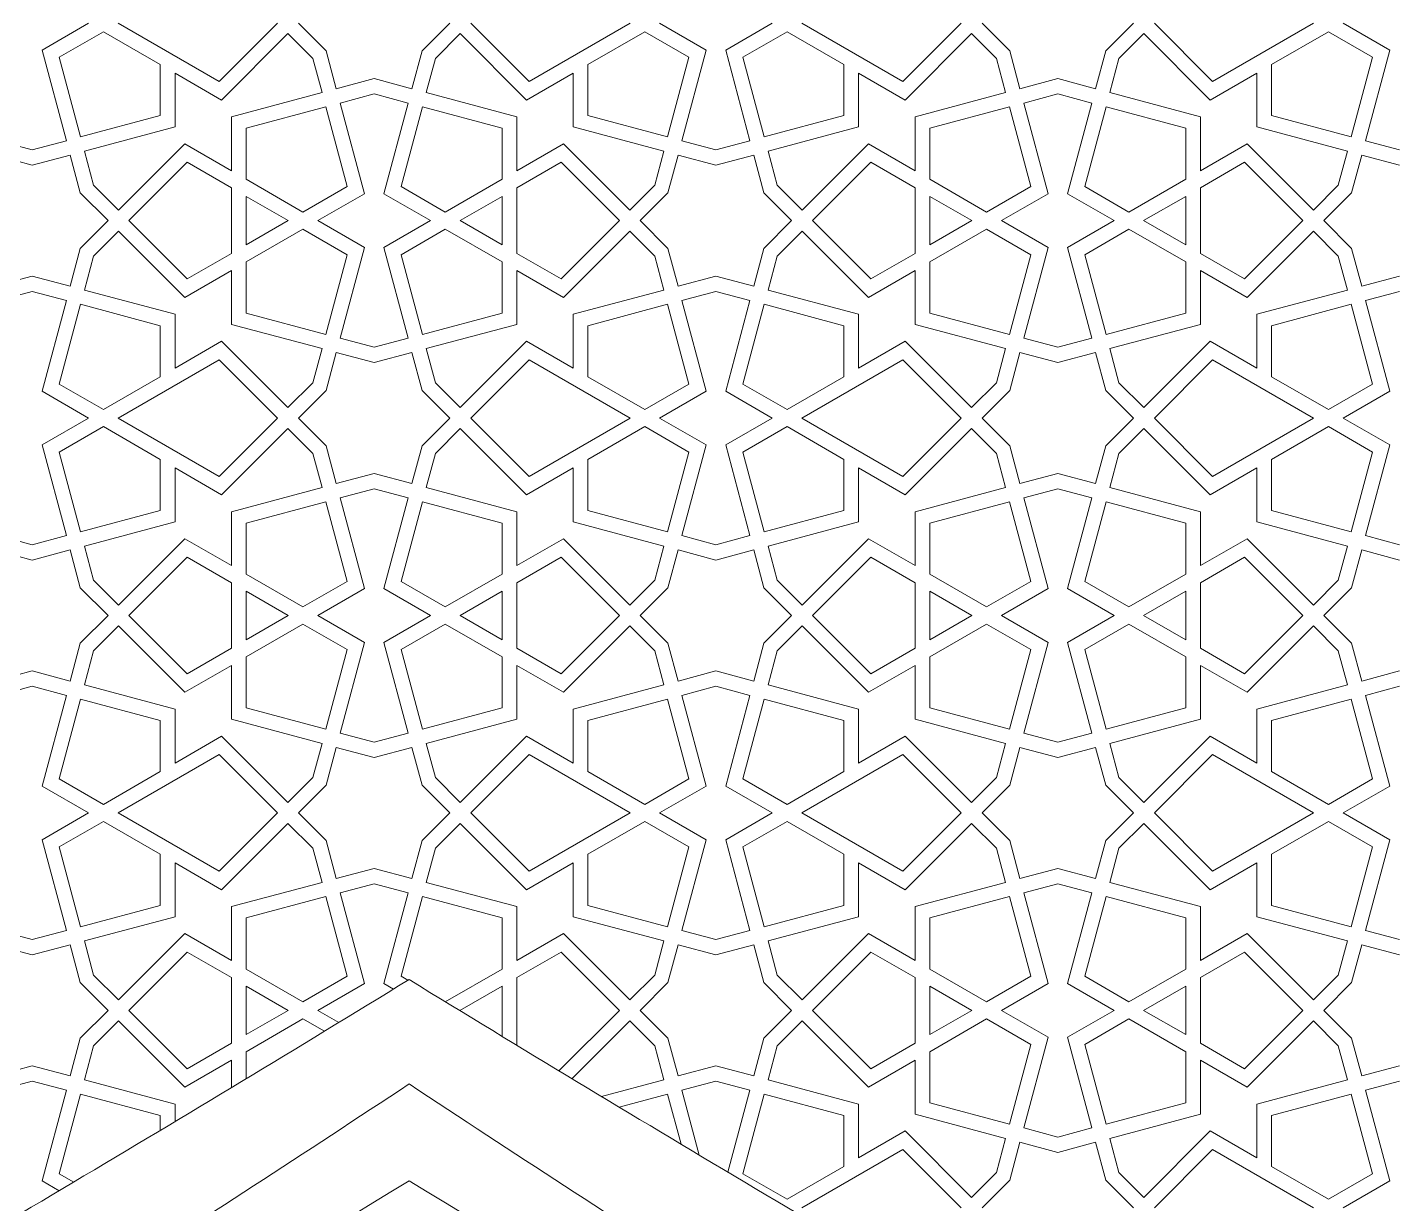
# Model space of a CAD drawing. Header units: metres. Extents: x 7064 to 15770, y 8440 to 11994.
# Drawn here: x 14696.2 to 14855.9, y 11223.2 to 11360 of the extents above; entities that cross this region are included whole.
import ezdxf

# ---------------------------------------------------------------- set-up
doc = ezdxf.new("R2010")
doc.units = ezdxf.units.M
doc.layers.add('GÖRÜNÜŞ 015-O4M', color=125, linetype='Continuous', lineweight=15)

msp = doc.modelspace()

# ---------------------------------------------------------------- linework, layer by layer
at = {"layer": 'GÖRÜNÜŞ 015-O4M', "color": 0}
for p, q in [((14697.903, 11357.375), (14703.328, 11360.507)), ((14699.906, 11356.545), (14705.048, 11359.514)), ((14711.662, 11355.696), (14705.048, 11359.514)), ((14718.525, 11353.72), (14706.768, 11360.507)), ((14725.313, 11360.507), (14718.525, 11353.72)), ((14726.529, 11359.291), (14718.808, 11351.57)), ((14729.428, 11356.392), (14726.529, 11359.291)), ((14730.97, 11357.282), (14727.745, 11360.507)), ((14742.142, 11357.282), (14745.367, 11360.507)), ((14743.684, 11356.392), (14746.583, 11359.291)), ((14746.583, 11359.291), (14754.304, 11351.57)), ((14747.8, 11360.507), (14754.587, 11353.72)), ((14754.587, 11353.72), (14766.344, 11360.507)), ((14761.45, 11355.696), (14768.064, 11359.514)), ((14773.207, 11356.545), (14768.064, 11359.514)), ((14775.21, 11357.375), (14769.784, 11360.507)), ((14777.478, 11357.375), (14782.904, 11360.507)), ((14779.481, 11356.545), (14784.624, 11359.514)), ((14791.238, 11355.696), (14784.624, 11359.514)), ((14798.101, 11353.72), (14786.344, 11360.507)), ((14804.889, 11360.507), (14798.101, 11353.72)), ((14806.105, 11359.291), (14798.384, 11351.57)), ((14809.004, 11356.392), (14806.105, 11359.291)), ((14810.546, 11357.282), (14807.321, 11360.507)), ((14821.718, 11357.282), (14824.943, 11360.507)), ((14823.26, 11356.392), (14826.159, 11359.291)), ((14826.159, 11359.291), (14833.88, 11351.57)), ((14827.375, 11360.507), (14834.163, 11353.72)), ((14834.163, 11353.72), (14845.92, 11360.507)), ((14841.026, 11355.696), (14847.64, 11359.514)), ((14852.783, 11356.545), (14847.64, 11359.514)), ((14854.785, 11357.375), (14849.36, 11360.507)), ((14700.729, 11346.828), (14697.903, 11357.375)), ((14702.39, 11347.273), (14699.906, 11356.545)), ((14729.428, 11356.392), (14730.489, 11352.432)), ((14730.97, 11357.282), (14732.151, 11352.877)), ((14742.142, 11357.282), (14740.962, 11352.877)), ((14743.684, 11356.392), (14742.623, 11352.432)), ((14770.722, 11347.273), (14773.207, 11356.545)), ((14772.384, 11346.828), (14775.21, 11357.375)), ((14780.304, 11346.828), (14777.478, 11357.375)), ((14781.966, 11347.273), (14779.481, 11356.545)), ((14809.004, 11356.392), (14810.065, 11352.432)), ((14810.546, 11357.282), (14811.726, 11352.877)), ((14821.718, 11357.282), (14820.537, 11352.877)), ((14823.26, 11356.392), (14822.199, 11352.432)), ((14850.298, 11347.273), (14852.783, 11356.545)), ((14851.959, 11346.828), (14854.785, 11357.375)), ((14711.662, 11349.757), (14711.662, 11355.696)), ((14718.808, 11351.57), (14713.382, 11354.703)), ((14713.382, 11348.438), (14713.382, 11354.703)), ((14754.304, 11351.57), (14759.73, 11354.703)), ((14759.73, 11348.438), (14759.73, 11354.703)), ((14761.45, 11349.757), (14761.45, 11355.696)), ((14791.238, 11349.757), (14791.238, 11355.696)), ((14798.384, 11351.57), (14792.958, 11354.703)), ((14792.958, 11348.438), (14792.958, 11354.703)), ((14833.88, 11351.57), (14839.306, 11354.703)), ((14839.306, 11348.438), (14839.306, 11354.703)), ((14841.026, 11349.757), (14841.026, 11355.696)), ((14736.556, 11354.057), (14732.151, 11352.877)), ((14736.556, 11354.057), (14740.962, 11352.877)), ((14816.132, 11354.057), (14811.726, 11352.877)), ((14816.132, 11354.057), (14820.537, 11352.877)), ((14730.489, 11352.432), (14719.942, 11349.606)), ((14736.556, 11352.277), (14732.596, 11351.215)), ((14732.596, 11351.215), (14735.422, 11340.668)), ((14736.556, 11352.277), (14740.517, 11351.215)), ((14740.517, 11351.215), (14737.69, 11340.668)), ((14742.623, 11352.432), (14753.17, 11349.606)), ((14810.065, 11352.432), (14799.518, 11349.606)), ((14816.132, 11352.277), (14812.172, 11351.215)), ((14812.172, 11351.215), (14814.998, 11340.668)), ((14816.132, 11352.277), (14820.092, 11351.215)), ((14820.092, 11351.215), (14817.266, 11340.668)), ((14822.199, 11352.432), (14832.746, 11349.606)), ((14702.39, 11347.273), (14711.662, 11349.757)), ((14719.942, 11349.606), (14719.942, 11343.34)), ((14730.935, 11350.77), (14721.662, 11348.286)), ((14730.935, 11350.77), (14733.419, 11341.498)), ((14742.178, 11350.77), (14739.693, 11341.498)), ((14742.178, 11350.77), (14751.45, 11348.286)), ((14753.17, 11349.606), (14753.17, 11343.34)), ((14770.722, 11347.273), (14761.45, 11349.757)), ((14781.966, 11347.273), (14791.238, 11349.757)), ((14799.518, 11349.606), (14799.518, 11343.34)), ((14810.51, 11350.77), (14801.238, 11348.286)), ((14810.51, 11350.77), (14812.995, 11341.498)), ((14821.754, 11350.77), (14819.269, 11341.498)), ((14821.754, 11350.77), (14831.026, 11348.286)), ((14832.746, 11349.606), (14832.746, 11343.34)), ((14850.298, 11347.273), (14841.026, 11349.757)), ((14702.835, 11345.611), (14713.382, 11348.438)), ((14721.662, 11348.286), (14721.662, 11342.347)), ((14751.45, 11348.286), (14751.45, 11342.347)), ((14770.277, 11345.611), (14759.73, 11348.438)), ((14782.411, 11345.611), (14792.958, 11348.438)), ((14801.238, 11348.286), (14801.238, 11342.347)), ((14831.026, 11348.286), (14831.026, 11342.347)), ((14849.853, 11345.611), (14839.306, 11348.438)), ((14696.769, 11345.766), (14692.808, 11346.828)), ((14696.769, 11345.766), (14700.729, 11346.828)), ((14706.796, 11338.752), (14714.517, 11346.473)), ((14714.517, 11346.473), (14719.942, 11343.34)), ((14758.596, 11346.473), (14753.17, 11343.34)), ((14766.317, 11338.752), (14758.596, 11346.473)), ((14776.344, 11345.766), (14772.384, 11346.828)), ((14776.344, 11345.766), (14780.304, 11346.828)), ((14786.371, 11338.752), (14794.092, 11346.473)), ((14794.092, 11346.473), (14799.518, 11343.34)), ((14838.172, 11346.473), (14832.746, 11343.34)), ((14845.893, 11338.752), (14838.172, 11346.473)), ((14855.92, 11345.766), (14851.959, 11346.828)), ((14696.769, 11343.986), (14692.363, 11345.166)), ((14696.769, 11343.986), (14701.174, 11345.166)), ((14702.354, 11340.761), (14701.174, 11345.166)), ((14703.896, 11341.651), (14702.835, 11345.611)), ((14769.216, 11341.651), (14770.277, 11345.611)), ((14770.758, 11340.761), (14771.939, 11345.166)), ((14776.344, 11343.986), (14771.939, 11345.166)), ((14776.344, 11343.986), (14780.75, 11345.166)), ((14781.93, 11340.761), (14780.75, 11345.166)), ((14783.472, 11341.651), (14782.411, 11345.611)), ((14848.792, 11341.651), (14849.853, 11345.611)), ((14850.334, 11340.761), (14851.514, 11345.166)), ((14855.92, 11343.986), (14851.514, 11345.166)), ((14708.012, 11337.536), (14714.8, 11344.324)), ((14714.8, 11344.324), (14719.942, 11341.354)), ((14758.313, 11344.324), (14753.17, 11341.354)), ((14765.101, 11337.536), (14758.313, 11344.324)), ((14787.587, 11337.536), (14794.375, 11344.324)), ((14794.375, 11344.324), (14799.518, 11341.354)), ((14837.889, 11344.324), (14832.746, 11341.354)), ((14844.676, 11337.536), (14837.889, 11344.324)), ((14703.896, 11341.651), (14706.796, 11338.752)), ((14721.662, 11342.347), (14728.276, 11338.529)), ((14751.45, 11342.347), (14744.836, 11338.529)), ((14769.216, 11341.651), (14766.317, 11338.752)), ((14783.472, 11341.651), (14786.371, 11338.752)), ((14801.238, 11342.347), (14807.852, 11338.529)), ((14831.026, 11342.347), (14824.412, 11338.529)), ((14848.792, 11341.651), (14845.893, 11338.752)), ((14702.354, 11340.761), (14705.579, 11337.536)), ((14719.942, 11333.717), (14719.942, 11341.354)), ((14721.662, 11334.71), (14721.662, 11340.361)), ((14721.662, 11340.361), (14726.556, 11337.536)), ((14728.276, 11338.529), (14733.419, 11341.498)), ((14729.996, 11337.536), (14735.422, 11340.668)), ((14743.116, 11337.536), (14737.69, 11340.668)), ((14744.836, 11338.529), (14739.693, 11341.498)), ((14751.45, 11340.361), (14746.556, 11337.536)), ((14751.45, 11334.71), (14751.45, 11340.361)), ((14753.17, 11333.717), (14753.17, 11341.354)), ((14770.758, 11340.761), (14767.533, 11337.536)), ((14781.93, 11340.761), (14785.155, 11337.536)), ((14799.518, 11333.717), (14799.518, 11341.354)), ((14801.238, 11334.71), (14801.238, 11340.361)), ((14801.238, 11340.361), (14806.132, 11337.536)), ((14807.852, 11338.529), (14812.995, 11341.498)), ((14809.572, 11337.536), (14814.998, 11340.668)), ((14822.692, 11337.536), (14817.266, 11340.668)), ((14824.412, 11338.529), (14819.269, 11341.498)), ((14831.026, 11340.361), (14826.132, 11337.536)), ((14831.026, 11334.71), (14831.026, 11340.361)), ((14832.746, 11333.717), (14832.746, 11341.354)), ((14850.334, 11340.761), (14847.109, 11337.536)), ((14702.354, 11334.311), (14705.579, 11337.536)), ((14708.012, 11337.536), (14714.8, 11330.748)), ((14721.662, 11334.71), (14726.556, 11337.536)), ((14729.996, 11337.536), (14735.422, 11334.403)), ((14743.116, 11337.536), (14737.69, 11334.403)), ((14751.45, 11334.71), (14746.556, 11337.536)), ((14765.101, 11337.536), (14758.313, 11330.748)), ((14770.758, 11334.311), (14767.533, 11337.536)), ((14781.93, 11334.311), (14785.155, 11337.536)), ((14787.587, 11337.536), (14794.375, 11330.748)), ((14801.238, 11334.71), (14806.132, 11337.536)), ((14809.572, 11337.536), (14814.998, 11334.403)), ((14822.692, 11337.536), (14817.266, 11334.403)), ((14831.026, 11334.71), (14826.132, 11337.536)), ((14844.676, 11337.536), (14837.889, 11330.748)), ((14850.334, 11334.311), (14847.109, 11337.536)), ((14703.896, 11333.42), (14706.796, 11336.32)), ((14706.796, 11336.32), (14714.517, 11328.599)), ((14721.662, 11332.724), (14728.276, 11336.543)), ((14728.276, 11336.543), (14733.419, 11333.574)), ((14744.836, 11336.543), (14739.693, 11333.574)), ((14751.45, 11332.724), (14744.836, 11336.543)), ((14766.317, 11336.32), (14758.596, 11328.599)), ((14769.216, 11333.42), (14766.317, 11336.32)), ((14783.472, 11333.42), (14786.371, 11336.32)), ((14786.371, 11336.32), (14794.092, 11328.599)), ((14801.238, 11332.724), (14807.852, 11336.543)), ((14807.852, 11336.543), (14812.995, 11333.574)), ((14824.412, 11336.543), (14819.269, 11333.574)), ((14831.026, 11332.724), (14824.412, 11336.543)), ((14845.893, 11336.32), (14838.172, 11328.599)), ((14848.792, 11333.42), (14845.893, 11336.32)), ((14702.354, 11334.311), (14701.174, 11329.905)), ((14714.8, 11330.748), (14719.942, 11333.717)), ((14732.596, 11323.856), (14735.422, 11334.403)), ((14740.517, 11323.856), (14737.69, 11334.403)), ((14758.313, 11330.748), (14753.17, 11333.717)), ((14770.758, 11334.311), (14771.939, 11329.905)), ((14781.93, 11334.311), (14780.75, 11329.905)), ((14794.375, 11330.748), (14799.518, 11333.717)), ((14812.172, 11323.856), (14814.998, 11334.403)), ((14820.092, 11323.856), (14817.266, 11334.403)), ((14837.889, 11330.748), (14832.746, 11333.717)), ((14850.334, 11334.311), (14851.514, 11329.905)), ((14703.896, 11333.42), (14702.835, 11329.46)), ((14721.662, 11326.786), (14721.662, 11332.724)), ((14730.935, 11324.301), (14733.419, 11333.574)), ((14742.178, 11324.301), (14739.693, 11333.574)), ((14751.45, 11326.786), (14751.45, 11332.724)), ((14769.216, 11333.42), (14770.277, 11329.46)), ((14783.472, 11333.42), (14782.411, 11329.46)), ((14801.238, 11326.786), (14801.238, 11332.724)), ((14810.51, 11324.301), (14812.995, 11333.574)), ((14821.754, 11324.301), (14819.269, 11333.574)), ((14831.026, 11326.786), (14831.026, 11332.724)), ((14848.792, 11333.42), (14849.853, 11329.46)), ((14696.769, 11331.086), (14692.363, 11329.905)), ((14696.769, 11331.086), (14701.174, 11329.905)), ((14714.517, 11328.599), (14719.942, 11331.731)), ((14719.942, 11325.466), (14719.942, 11331.731)), ((14753.17, 11325.466), (14753.17, 11331.731)), ((14758.596, 11328.599), (14753.17, 11331.731)), ((14776.344, 11331.086), (14771.939, 11329.905)), ((14776.344, 11331.086), (14780.75, 11329.905)), ((14794.092, 11328.599), (14799.518, 11331.731)), ((14799.518, 11325.466), (14799.518, 11331.731)), ((14832.746, 11325.466), (14832.746, 11331.731)), ((14838.172, 11328.599), (14832.746, 11331.731)), ((14855.92, 11331.086), (14851.514, 11329.905)), ((14696.769, 11329.305), (14692.808, 11328.244)), ((14696.769, 11329.305), (14700.729, 11328.244)), ((14702.835, 11329.46), (14713.382, 11326.634)), ((14770.277, 11329.46), (14759.73, 11326.634)), ((14776.344, 11329.305), (14772.384, 11328.244)), ((14776.344, 11329.305), (14780.304, 11328.244)), ((14782.411, 11329.46), (14792.958, 11326.634)), ((14849.853, 11329.46), (14839.306, 11326.634)), ((14855.92, 11329.305), (14851.959, 11328.244)), ((14700.729, 11328.244), (14697.903, 11317.697)), ((14702.39, 11327.799), (14699.906, 11318.527)), ((14702.39, 11327.799), (14711.662, 11325.314)), ((14770.722, 11327.799), (14761.45, 11325.314)), ((14770.722, 11327.799), (14773.207, 11318.527)), ((14772.384, 11328.244), (14775.21, 11317.697)), ((14780.304, 11328.244), (14777.478, 11317.697)), ((14781.966, 11327.799), (14779.481, 11318.527)), ((14781.966, 11327.799), (14791.238, 11325.314)), ((14850.298, 11327.799), (14841.026, 11325.314)), ((14850.298, 11327.799), (14852.783, 11318.527)), ((14851.959, 11328.244), (14854.785, 11317.697)), ((14713.382, 11326.634), (14713.382, 11320.369)), ((14730.935, 11324.301), (14721.662, 11326.786)), ((14742.178, 11324.301), (14751.45, 11326.786)), ((14759.73, 11326.634), (14759.73, 11320.369)), ((14792.958, 11326.634), (14792.958, 11320.369)), ((14810.51, 11324.301), (14801.238, 11326.786)), ((14821.754, 11324.301), (14831.026, 11326.786)), ((14839.306, 11326.634), (14839.306, 11320.369)), ((14711.662, 11325.314), (14711.662, 11319.376)), ((14730.489, 11322.64), (14719.942, 11325.466)), ((14742.623, 11322.64), (14753.17, 11325.466)), ((14761.45, 11325.314), (14761.45, 11319.376)), ((14791.238, 11325.314), (14791.238, 11319.376)), ((14810.065, 11322.64), (14799.518, 11325.466)), ((14822.199, 11322.64), (14832.746, 11325.466)), ((14841.026, 11325.314), (14841.026, 11319.376)), ((14718.808, 11323.502), (14713.382, 11320.369)), ((14726.529, 11315.781), (14718.808, 11323.502)), ((14729.428, 11318.68), (14730.489, 11322.64)), ((14736.556, 11322.795), (14732.596, 11323.856)), ((14736.556, 11322.795), (14740.517, 11323.856)), ((14743.684, 11318.68), (14742.623, 11322.64)), ((14746.583, 11315.781), (14754.304, 11323.502)), ((14754.304, 11323.502), (14759.73, 11320.369)), ((14798.384, 11323.502), (14792.958, 11320.369)), ((14806.105, 11315.781), (14798.384, 11323.502)), ((14809.004, 11318.68), (14810.065, 11322.64)), ((14816.132, 11322.795), (14812.172, 11323.856)), ((14816.132, 11322.795), (14820.092, 11323.856)), ((14823.26, 11318.68), (14822.199, 11322.64)), ((14826.159, 11315.781), (14833.88, 11323.502)), ((14833.88, 11323.502), (14839.306, 11320.369)), ((14718.525, 11321.352), (14706.768, 11314.564)), ((14725.313, 11314.564), (14718.525, 11321.352)), ((14730.97, 11317.789), (14732.151, 11322.195)), ((14736.556, 11321.014), (14732.151, 11322.195)), ((14736.556, 11321.014), (14740.962, 11322.195)), ((14742.142, 11317.789), (14740.962, 11322.195)), ((14747.8, 11314.564), (14754.587, 11321.352)), ((14754.587, 11321.352), (14766.344, 11314.564)), ((14798.101, 11321.352), (14786.344, 11314.564)), ((14804.889, 11314.564), (14798.101, 11321.352)), ((14810.546, 11317.789), (14811.726, 11322.195)), ((14816.132, 11321.014), (14811.726, 11322.195)), ((14816.132, 11321.014), (14820.537, 11322.195)), ((14821.718, 11317.789), (14820.537, 11322.195)), ((14827.375, 11314.564), (14834.163, 11321.352)), ((14834.163, 11321.352), (14845.92, 11314.564)), ((14711.662, 11319.376), (14705.048, 11315.557)), ((14761.45, 11319.376), (14768.064, 11315.557)), ((14791.238, 11319.376), (14784.624, 11315.557)), ((14841.026, 11319.376), (14847.64, 11315.557)), ((14697.903, 11317.697), (14703.328, 11314.564)), ((14699.906, 11318.527), (14705.048, 11315.557)), ((14729.428, 11318.68), (14726.529, 11315.781)), ((14730.97, 11317.789), (14727.745, 11314.564)), ((14742.142, 11317.789), (14745.367, 11314.564)), ((14743.684, 11318.68), (14746.583, 11315.781)), ((14773.207, 11318.527), (14768.064, 11315.557)), ((14775.21, 11317.697), (14769.784, 11314.564)), ((14777.478, 11317.697), (14782.904, 11314.564)), ((14779.481, 11318.527), (14784.624, 11315.557)), ((14809.004, 11318.68), (14806.105, 11315.781)), ((14810.546, 11317.789), (14807.321, 11314.564)), ((14821.718, 11317.789), (14824.943, 11314.564)), ((14823.26, 11318.68), (14826.159, 11315.781)), ((14852.783, 11318.527), (14847.64, 11315.557)), ((14854.785, 11317.697), (14849.36, 11314.564)), ((14697.903, 11311.432), (14703.328, 11314.564)), ((14718.525, 11307.777), (14706.768, 11314.564)), ((14725.313, 11314.564), (14718.525, 11307.777)), ((14730.97, 11311.339), (14727.745, 11314.564)), ((14742.142, 11311.339), (14745.367, 11314.564)), ((14747.8, 11314.564), (14754.587, 11307.777)), ((14754.587, 11307.777), (14766.344, 11314.564)), ((14775.21, 11311.432), (14769.784, 11314.564)), ((14777.478, 11311.432), (14782.904, 11314.564)), ((14798.101, 11307.777), (14786.344, 11314.564)), ((14804.889, 11314.564), (14798.101, 11307.777)), ((14810.546, 11311.339), (14807.321, 11314.564)), ((14821.718, 11311.339), (14824.943, 11314.564)), ((14827.375, 11314.564), (14834.163, 11307.777)), ((14834.163, 11307.777), (14845.92, 11314.564)), ((14854.785, 11311.432), (14849.36, 11314.564)), ((14699.906, 11310.602), (14705.048, 11313.571)), ((14711.662, 11309.753), (14705.048, 11313.571)), ((14726.529, 11313.348), (14718.808, 11305.627)), ((14729.428, 11310.449), (14726.529, 11313.348)), ((14743.684, 11310.449), (14746.583, 11313.348)), ((14746.583, 11313.348), (14754.304, 11305.627)), ((14761.45, 11309.753), (14768.064, 11313.571)), ((14773.207, 11310.602), (14768.064, 11313.571)), ((14779.481, 11310.602), (14784.624, 11313.571)), ((14791.238, 11309.753), (14784.624, 11313.571)), ((14806.105, 11313.348), (14798.384, 11305.627)), ((14809.004, 11310.449), (14806.105, 11313.348)), ((14823.26, 11310.449), (14826.159, 11313.348)), ((14826.159, 11313.348), (14833.88, 11305.627)), ((14841.026, 11309.753), (14847.64, 11313.571)), ((14852.783, 11310.602), (14847.64, 11313.571)), ((14700.729, 11300.885), (14697.903, 11311.432)), ((14730.97, 11311.339), (14732.151, 11306.934)), ((14742.142, 11311.339), (14740.962, 11306.934)), ((14772.384, 11300.885), (14775.21, 11311.432)), ((14780.304, 11300.885), (14777.478, 11311.432)), ((14810.546, 11311.339), (14811.726, 11306.934)), ((14821.718, 11311.339), (14820.537, 11306.934)), ((14851.959, 11300.885), (14854.785, 11311.432)), ((14702.39, 11301.33), (14699.906, 11310.602)), ((14711.662, 11303.814), (14711.662, 11309.753)), ((14729.428, 11310.449), (14730.489, 11306.489)), ((14743.684, 11310.449), (14742.623, 11306.489)), ((14761.45, 11303.814), (14761.45, 11309.753)), ((14770.722, 11301.33), (14773.207, 11310.602)), ((14781.966, 11301.33), (14779.481, 11310.602)), ((14791.238, 11303.814), (14791.238, 11309.753)), ((14809.004, 11310.449), (14810.065, 11306.489)), ((14823.26, 11310.449), (14822.199, 11306.489)), ((14841.026, 11303.814), (14841.026, 11309.753)), ((14850.298, 11301.33), (14852.783, 11310.602)), ((14718.808, 11305.627), (14713.382, 11308.76)), ((14713.382, 11302.495), (14713.382, 11308.76)), ((14736.556, 11308.114), (14732.151, 11306.934)), ((14736.556, 11308.114), (14740.962, 11306.934)), ((14754.304, 11305.627), (14759.73, 11308.76)), ((14759.73, 11302.495), (14759.73, 11308.76)), ((14798.384, 11305.627), (14792.958, 11308.76)), ((14792.958, 11302.495), (14792.958, 11308.76)), ((14816.132, 11308.114), (14811.726, 11306.934)), ((14816.132, 11308.114), (14820.537, 11306.934)), ((14833.88, 11305.627), (14839.306, 11308.76)), ((14839.306, 11302.495), (14839.306, 11308.76)), ((14730.489, 11306.489), (14719.942, 11303.663)), ((14742.623, 11306.489), (14753.17, 11303.663)), ((14810.065, 11306.489), (14799.518, 11303.663)), ((14822.199, 11306.489), (14832.746, 11303.663)), ((14736.556, 11306.334), (14732.596, 11305.273)), ((14732.596, 11305.273), (14735.422, 11294.725)), ((14736.556, 11306.334), (14740.517, 11305.273)), ((14740.517, 11305.273), (14737.69, 11294.725)), ((14816.132, 11306.334), (14812.172, 11305.273)), ((14812.172, 11305.273), (14814.998, 11294.725)), ((14816.132, 11306.334), (14820.092, 11305.273)), ((14820.092, 11305.273), (14817.266, 11294.725)), ((14702.39, 11301.33), (14711.662, 11303.814)), ((14719.942, 11303.663), (14719.942, 11297.398)), ((14730.935, 11304.827), (14721.662, 11302.343)), ((14730.935, 11304.827), (14733.419, 11295.555)), ((14742.178, 11304.827), (14739.693, 11295.555)), ((14742.178, 11304.827), (14751.45, 11302.343)), ((14753.17, 11303.663), (14753.17, 11297.398)), ((14770.722, 11301.33), (14761.45, 11303.814)), ((14781.966, 11301.33), (14791.238, 11303.814)), ((14799.518, 11303.663), (14799.518, 11297.398)), ((14810.51, 11304.827), (14801.238, 11302.343)), ((14810.51, 11304.827), (14812.995, 11295.555)), ((14821.754, 11304.827), (14819.269, 11295.555)), ((14821.754, 11304.827), (14831.026, 11302.343)), ((14832.746, 11303.663), (14832.746, 11297.398)), ((14850.298, 11301.33), (14841.026, 11303.814)), ((14702.835, 11299.668), (14713.382, 11302.495)), ((14721.662, 11302.343), (14721.662, 11296.404)), ((14751.45, 11302.343), (14751.45, 11296.404)), ((14770.277, 11299.668), (14759.73, 11302.495)), ((14782.411, 11299.668), (14792.958, 11302.495)), ((14801.238, 11302.343), (14801.238, 11296.404)), ((14831.026, 11302.343), (14831.026, 11296.404)), ((14849.853, 11299.668), (14839.306, 11302.495)), ((14696.769, 11299.824), (14692.808, 11300.885)), ((14696.769, 11299.824), (14700.729, 11300.885)), ((14706.796, 11292.809), (14714.517, 11300.53)), ((14714.517, 11300.53), (14719.942, 11297.398)), ((14758.596, 11300.53), (14753.17, 11297.398)), ((14766.317, 11292.809), (14758.596, 11300.53)), ((14776.344, 11299.824), (14772.384, 11300.885)), ((14776.344, 11299.824), (14780.304, 11300.885)), ((14786.371, 11292.809), (14794.092, 11300.53)), ((14794.092, 11300.53), (14799.518, 11297.398)), ((14838.172, 11300.53), (14832.746, 11297.398)), ((14845.893, 11292.809), (14838.172, 11300.53)), ((14855.92, 11299.824), (14851.959, 11300.885)), ((14696.769, 11298.043), (14692.363, 11299.223)), ((14696.769, 11298.043), (14701.174, 11299.223)), ((14702.354, 11294.818), (14701.174, 11299.223)), ((14703.896, 11295.708), (14702.835, 11299.668)), ((14769.216, 11295.708), (14770.277, 11299.668)), ((14770.758, 11294.818), (14771.939, 11299.223)), ((14776.344, 11298.043), (14771.939, 11299.223)), ((14776.344, 11298.043), (14780.75, 11299.223)), ((14781.93, 11294.818), (14780.75, 11299.223)), ((14783.472, 11295.708), (14782.411, 11299.668)), ((14848.792, 11295.708), (14849.853, 11299.668)), ((14850.334, 11294.818), (14851.514, 11299.223)), ((14855.92, 11298.043), (14851.514, 11299.223)), ((14708.012, 11291.593), (14714.8, 11298.381)), ((14714.8, 11298.381), (14719.942, 11295.411)), ((14758.313, 11298.381), (14753.17, 11295.411)), ((14765.101, 11291.593), (14758.313, 11298.381)), ((14787.587, 11291.593), (14794.375, 11298.381)), ((14794.375, 11298.381), (14799.518, 11295.411)), ((14837.889, 11298.381), (14832.746, 11295.411)), ((14844.676, 11291.593), (14837.889, 11298.381)), ((14703.896, 11295.708), (14706.796, 11292.809)), ((14719.942, 11287.774), (14719.942, 11295.411)), ((14721.662, 11296.404), (14728.276, 11292.586)), ((14728.276, 11292.586), (14733.419, 11295.555)), ((14744.836, 11292.586), (14739.693, 11295.555)), ((14751.45, 11296.404), (14744.836, 11292.586)), ((14753.17, 11287.774), (14753.17, 11295.411)), ((14769.216, 11295.708), (14766.317, 11292.809)), ((14783.472, 11295.708), (14786.371, 11292.809)), ((14799.518, 11287.774), (14799.518, 11295.411)), ((14801.238, 11296.404), (14807.852, 11292.586)), ((14807.852, 11292.586), (14812.995, 11295.555)), ((14824.412, 11292.586), (14819.269, 11295.555)), ((14831.026, 11296.404), (14824.412, 11292.586)), ((14832.746, 11287.774), (14832.746, 11295.411)), ((14848.792, 11295.708), (14845.893, 11292.809)), ((14702.354, 11294.818), (14705.579, 11291.593)), ((14721.662, 11294.418), (14726.556, 11291.593)), ((14721.662, 11288.767), (14721.662, 11294.418)), ((14729.996, 11291.593), (14735.422, 11294.725)), ((14743.116, 11291.593), (14737.69, 11294.725)), ((14751.45, 11294.418), (14746.556, 11291.593)), ((14751.45, 11288.767), (14751.45, 11294.418)), ((14770.758, 11294.818), (14767.533, 11291.593)), ((14781.93, 11294.818), (14785.155, 11291.593)), ((14801.238, 11294.418), (14806.132, 11291.593)), ((14801.238, 11288.767), (14801.238, 11294.418)), ((14809.572, 11291.593), (14814.998, 11294.725)), ((14822.692, 11291.593), (14817.266, 11294.725)), ((14831.026, 11294.418), (14826.132, 11291.593)), ((14831.026, 11288.767), (14831.026, 11294.418)), ((14850.334, 11294.818), (14847.109, 11291.593)), ((14702.354, 11288.368), (14705.579, 11291.593)), ((14708.012, 11291.593), (14714.8, 11284.805)), ((14721.662, 11288.767), (14726.556, 11291.593)), ((14721.662, 11286.781), (14728.276, 11290.6)), ((14728.276, 11290.6), (14733.419, 11287.631)), ((14729.996, 11291.593), (14735.422, 11288.46)), ((14743.116, 11291.593), (14737.69, 11288.46)), ((14744.836, 11290.6), (14739.693, 11287.631)), ((14751.45, 11286.781), (14744.836, 11290.6)), ((14751.45, 11288.767), (14746.556, 11291.593)), ((14765.101, 11291.593), (14758.313, 11284.805)), ((14770.758, 11288.368), (14767.533, 11291.593)), ((14781.93, 11288.368), (14785.155, 11291.593)), ((14787.587, 11291.593), (14794.375, 11284.805)), ((14801.238, 11288.767), (14806.132, 11291.593)), ((14801.238, 11286.781), (14807.852, 11290.6)), ((14807.852, 11290.6), (14812.995, 11287.631)), ((14809.572, 11291.593), (14814.998, 11288.46)), ((14822.692, 11291.593), (14817.266, 11288.46)), ((14824.412, 11290.6), (14819.269, 11287.631)), ((14831.026, 11286.781), (14824.412, 11290.6)), ((14831.026, 11288.767), (14826.132, 11291.593)), ((14844.676, 11291.593), (14837.889, 11284.805)), ((14850.334, 11288.368), (14847.109, 11291.593)), ((14703.896, 11287.478), (14706.796, 11290.377)), ((14706.796, 11290.377), (14714.517, 11282.656)), ((14766.317, 11290.377), (14758.596, 11282.656)), ((14769.216, 11287.478), (14766.317, 11290.377)), ((14783.472, 11287.478), (14786.371, 11290.377)), ((14786.371, 11290.377), (14794.092, 11282.656)), ((14845.893, 11290.377), (14838.172, 11282.656)), ((14848.792, 11287.478), (14845.893, 11290.377)), ((14702.354, 11288.368), (14701.174, 11283.962)), ((14703.896, 11287.478), (14702.835, 11283.517)), ((14714.8, 11284.805), (14719.942, 11287.774)), ((14730.935, 11278.358), (14733.419, 11287.631)), ((14732.596, 11277.913), (14735.422, 11288.46)), ((14740.517, 11277.913), (14737.69, 11288.46)), ((14742.178, 11278.358), (14739.693, 11287.631)), ((14758.313, 11284.805), (14753.17, 11287.774)), ((14769.216, 11287.478), (14770.277, 11283.517)), ((14770.758, 11288.368), (14771.939, 11283.962)), ((14781.93, 11288.368), (14780.75, 11283.962)), ((14783.472, 11287.478), (14782.411, 11283.517)), ((14794.375, 11284.805), (14799.518, 11287.774)), ((14810.51, 11278.358), (14812.995, 11287.631)), ((14812.172, 11277.913), (14814.998, 11288.46)), ((14820.092, 11277.913), (14817.266, 11288.46)), ((14821.754, 11278.358), (14819.269, 11287.631)), ((14837.889, 11284.805), (14832.746, 11287.774)), ((14848.792, 11287.478), (14849.853, 11283.517)), ((14850.334, 11288.368), (14851.514, 11283.962)), ((14714.517, 11282.656), (14719.942, 11285.788)), ((14719.942, 11279.523), (14719.942, 11285.788)), ((14721.662, 11280.843), (14721.662, 11286.781)), ((14751.45, 11280.843), (14751.45, 11286.781)), ((14753.17, 11279.523), (14753.17, 11285.788)), ((14758.596, 11282.656), (14753.17, 11285.788)), ((14794.092, 11282.656), (14799.518, 11285.788)), ((14799.518, 11279.523), (14799.518, 11285.788)), ((14801.238, 11280.843), (14801.238, 11286.781)), ((14831.026, 11280.843), (14831.026, 11286.781)), ((14832.746, 11279.523), (14832.746, 11285.788)), ((14838.172, 11282.656), (14832.746, 11285.788)), ((14696.769, 11285.143), (14692.363, 11283.962)), ((14696.769, 11285.143), (14701.174, 11283.962)), ((14776.344, 11285.143), (14771.939, 11283.962)), ((14776.344, 11285.143), (14780.75, 11283.962)), ((14855.92, 11285.143), (14851.514, 11283.962)), ((14696.769, 11283.362), (14692.808, 11282.301)), ((14696.769, 11283.362), (14700.729, 11282.301)), ((14702.835, 11283.517), (14713.382, 11280.691)), ((14770.277, 11283.517), (14759.73, 11280.691)), ((14776.344, 11283.362), (14772.384, 11282.301)), ((14776.344, 11283.362), (14780.304, 11282.301)), ((14782.411, 11283.517), (14792.958, 11280.691)), ((14849.853, 11283.517), (14839.306, 11280.691)), ((14855.92, 11283.362), (14851.959, 11282.301)), ((14700.729, 11282.301), (14697.903, 11271.754)), ((14702.39, 11281.856), (14699.906, 11272.584)), ((14702.39, 11281.856), (14711.662, 11279.371)), ((14770.722, 11281.856), (14761.45, 11279.371)), ((14770.722, 11281.856), (14773.207, 11272.584)), ((14772.384, 11282.301), (14775.21, 11271.754)), ((14780.304, 11282.301), (14777.478, 11271.754)), ((14781.966, 11281.856), (14779.481, 11272.584)), ((14781.966, 11281.856), (14791.238, 11279.371)), ((14850.298, 11281.856), (14841.026, 11279.371)), ((14850.298, 11281.856), (14852.783, 11272.584)), ((14851.959, 11282.301), (14854.785, 11271.754)), ((14711.662, 11279.371), (14711.662, 11273.433)), ((14713.382, 11280.691), (14713.382, 11274.426)), ((14730.489, 11276.697), (14719.942, 11279.523)), ((14730.935, 11278.358), (14721.662, 11280.843)), ((14742.178, 11278.358), (14751.45, 11280.843)), ((14742.623, 11276.697), (14753.17, 11279.523)), ((14759.73, 11280.691), (14759.73, 11274.426)), ((14761.45, 11279.371), (14761.45, 11273.433)), ((14791.238, 11279.371), (14791.238, 11273.433)), ((14792.958, 11280.691), (14792.958, 11274.426)), ((14810.065, 11276.697), (14799.518, 11279.523)), ((14810.51, 11278.358), (14801.238, 11280.843)), ((14821.754, 11278.358), (14831.026, 11280.843)), ((14822.199, 11276.697), (14832.746, 11279.523)), ((14839.306, 11280.691), (14839.306, 11274.426)), ((14841.026, 11279.371), (14841.026, 11273.433)), ((14736.556, 11276.852), (14732.596, 11277.913)), ((14736.556, 11276.852), (14740.517, 11277.913)), ((14816.132, 11276.852), (14812.172, 11277.913)), ((14816.132, 11276.852), (14820.092, 11277.913)), ((14718.808, 11277.559), (14713.382, 11274.426)), ((14726.529, 11269.838), (14718.808, 11277.559)), ((14729.428, 11272.737), (14730.489, 11276.697)), ((14730.97, 11271.846), (14732.151, 11276.252)), ((14736.556, 11275.071), (14732.151, 11276.252)), ((14736.556, 11275.071), (14740.962, 11276.252)), ((14742.142, 11271.846), (14740.962, 11276.252)), ((14743.684, 11272.737), (14742.623, 11276.697)), ((14746.583, 11269.838), (14754.304, 11277.559)), ((14754.304, 11277.559), (14759.73, 11274.426)), ((14798.384, 11277.559), (14792.958, 11274.426)), ((14806.105, 11269.838), (14798.384, 11277.559)), ((14809.004, 11272.737), (14810.065, 11276.697)), ((14810.546, 11271.846), (14811.726, 11276.252)), ((14816.132, 11275.071), (14811.726, 11276.252)), ((14816.132, 11275.071), (14820.537, 11276.252)), ((14821.718, 11271.846), (14820.537, 11276.252)), ((14823.26, 11272.737), (14822.199, 11276.697)), ((14826.159, 11269.838), (14833.88, 11277.559)), ((14833.88, 11277.559), (14839.306, 11274.426)), ((14718.525, 11275.409), (14706.768, 11268.621)), ((14725.313, 11268.621), (14718.525, 11275.409)), ((14747.8, 11268.621), (14754.587, 11275.409)), ((14754.587, 11275.409), (14766.344, 11268.621)), ((14798.101, 11275.409), (14786.344, 11268.621)), ((14804.889, 11268.621), (14798.101, 11275.409)), ((14827.375, 11268.621), (14834.163, 11275.409)), ((14834.163, 11275.409), (14845.92, 11268.621)), ((14711.662, 11273.433), (14705.048, 11269.614)), ((14761.45, 11273.433), (14768.064, 11269.614)), ((14791.238, 11273.433), (14784.624, 11269.614)), ((14841.026, 11273.433), (14847.64, 11269.614)), ((14697.903, 11271.754), (14703.328, 11268.621)), ((14699.906, 11272.584), (14705.048, 11269.614)), ((14729.428, 11272.737), (14726.529, 11269.838)), ((14730.97, 11271.846), (14727.745, 11268.621)), ((14742.142, 11271.846), (14745.367, 11268.621)), ((14743.684, 11272.737), (14746.583, 11269.838)), ((14773.207, 11272.584), (14768.064, 11269.614)), ((14775.21, 11271.754), (14769.784, 11268.621)), ((14777.478, 11271.754), (14782.904, 11268.621)), ((14779.481, 11272.584), (14784.624, 11269.614)), ((14809.004, 11272.737), (14806.105, 11269.838)), ((14810.546, 11271.846), (14807.321, 11268.621)), ((14821.718, 11271.846), (14824.943, 11268.621)), ((14823.26, 11272.737), (14826.159, 11269.838)), ((14852.783, 11272.584), (14847.64, 11269.614)), ((14854.785, 11271.754), (14849.36, 11268.621)), ((14697.903, 11265.489), (14703.328, 11268.621)), ((14718.525, 11261.834), (14706.768, 11268.621)), ((14725.313, 11268.621), (14718.525, 11261.834)), ((14730.97, 11265.396), (14727.745, 11268.621)), ((14742.142, 11265.396), (14745.367, 11268.621)), ((14747.8, 11268.621), (14754.587, 11261.834)), ((14754.587, 11261.834), (14766.344, 11268.621)), ((14775.21, 11265.489), (14769.784, 11268.621)), ((14777.478, 11265.489), (14782.904, 11268.621)), ((14798.101, 11261.834), (14786.344, 11268.621)), ((14804.889, 11268.621), (14798.101, 11261.834)), ((14810.546, 11265.396), (14807.321, 11268.621)), ((14821.718, 11265.396), (14824.943, 11268.621)), ((14827.375, 11268.621), (14834.163, 11261.834)), ((14834.163, 11261.834), (14845.92, 11268.621)), ((14854.785, 11265.489), (14849.36, 11268.621)), ((14699.906, 11264.659), (14705.048, 11267.628)), ((14711.662, 11263.81), (14705.048, 11267.628)), ((14726.529, 11267.405), (14718.808, 11259.684)), ((14729.428, 11264.506), (14726.529, 11267.405)), ((14743.684, 11264.506), (14746.583, 11267.405)), ((14746.583, 11267.405), (14754.304, 11259.684)), ((14761.45, 11263.81), (14768.064, 11267.628)), ((14773.207, 11264.659), (14768.064, 11267.628)), ((14779.481, 11264.659), (14784.624, 11267.628)), ((14791.238, 11263.81), (14784.624, 11267.628)), ((14806.105, 11267.405), (14798.384, 11259.684)), ((14809.004, 11264.506), (14806.105, 11267.405)), ((14823.26, 11264.506), (14826.159, 11267.405)), ((14826.159, 11267.405), (14833.88, 11259.684)), ((14841.026, 11263.81), (14847.64, 11267.628)), ((14852.783, 11264.659), (14847.64, 11267.628)), ((14700.729, 11254.942), (14697.903, 11265.489)), ((14730.97, 11265.396), (14732.151, 11260.991)), ((14742.142, 11265.396), (14740.962, 11260.991)), ((14772.384, 11254.942), (14775.21, 11265.489)), ((14780.304, 11254.942), (14777.478, 11265.489)), ((14810.546, 11265.396), (14811.726, 11260.991)), ((14821.718, 11265.396), (14820.537, 11260.991)), ((14851.959, 11254.942), (14854.785, 11265.489)), ((14702.39, 11255.387), (14699.906, 11264.659)), ((14711.662, 11257.871), (14711.662, 11263.81)), ((14729.428, 11264.506), (14730.489, 11260.546)), ((14743.684, 11264.506), (14742.623, 11260.546)), ((14761.45, 11257.871), (14761.45, 11263.81)), ((14770.722, 11255.387), (14773.207, 11264.659)), ((14781.966, 11255.387), (14779.481, 11264.659)), ((14791.238, 11257.871), (14791.238, 11263.81)), ((14809.004, 11264.506), (14810.065, 11260.546)), ((14823.26, 11264.506), (14822.199, 11260.546)), ((14841.026, 11257.871), (14841.026, 11263.81)), ((14850.298, 11255.387), (14852.783, 11264.659)), ((14718.808, 11259.684), (14713.382, 11262.817)), ((14713.382, 11256.552), (14713.382, 11262.817)), ((14736.556, 11262.171), (14732.151, 11260.991)), ((14736.556, 11262.171), (14740.962, 11260.991)), ((14754.304, 11259.684), (14759.73, 11262.817)), ((14759.73, 11256.552), (14759.73, 11262.817)), ((14798.384, 11259.684), (14792.958, 11262.817)), ((14792.958, 11256.552), (14792.958, 11262.817)), ((14816.132, 11262.171), (14811.726, 11260.991)), ((14816.132, 11262.171), (14820.537, 11260.991)), ((14833.88, 11259.684), (14839.306, 11262.817)), ((14839.306, 11256.552), (14839.306, 11262.817)), ((14730.489, 11260.546), (14719.942, 11257.72)), ((14736.556, 11260.391), (14732.596, 11259.33)), ((14736.556, 11260.391), (14740.517, 11259.33)), ((14742.623, 11260.546), (14753.17, 11257.72)), ((14810.065, 11260.546), (14799.518, 11257.72)), ((14816.132, 11260.391), (14812.172, 11259.33)), ((14816.132, 11260.391), (14820.092, 11259.33)), ((14822.199, 11260.546), (14832.746, 11257.72)), ((14730.935, 11258.884), (14721.662, 11256.4)), ((14730.935, 11258.884), (14733.419, 11249.612)), ((14732.596, 11259.33), (14735.422, 11248.782)), ((14740.517, 11259.33), (14737.69, 11248.782)), ((14742.178, 11258.884), (14739.693, 11249.612)), ((14742.178, 11258.884), (14751.45, 11256.4)), ((14810.51, 11258.884), (14801.238, 11256.4)), ((14810.51, 11258.884), (14812.995, 11249.612)), ((14812.172, 11259.33), (14814.998, 11248.782)), ((14820.092, 11259.33), (14817.266, 11248.782)), ((14821.754, 11258.884), (14819.269, 11249.612)), ((14821.754, 11258.884), (14831.026, 11256.4)), ((14702.39, 11255.387), (14711.662, 11257.871)), ((14719.942, 11257.72), (14719.942, 11251.455)), ((14753.17, 11257.72), (14753.17, 11251.455)), ((14770.722, 11255.387), (14761.45, 11257.871)), ((14781.966, 11255.387), (14791.238, 11257.871)), ((14799.518, 11257.72), (14799.518, 11251.455)), ((14832.746, 11257.72), (14832.746, 11251.455)), ((14850.298, 11255.387), (14841.026, 11257.871)), ((14702.835, 11253.725), (14713.382, 11256.552)), ((14721.662, 11256.4), (14721.662, 11250.461)), ((14751.45, 11256.4), (14751.45, 11250.461)), ((14770.277, 11253.725), (14759.73, 11256.552)), ((14782.411, 11253.725), (14792.958, 11256.552)), ((14801.238, 11256.4), (14801.238, 11250.461)), ((14831.026, 11256.4), (14831.026, 11250.461)), ((14849.853, 11253.725), (14839.306, 11256.552)), ((14696.769, 11253.881), (14692.808, 11254.942)), ((14696.769, 11253.881), (14700.729, 11254.942)), ((14706.796, 11246.866), (14714.517, 11254.587)), ((14714.517, 11254.587), (14719.942, 11251.455)), ((14758.596, 11254.587), (14753.17, 11251.455)), ((14766.317, 11246.866), (14758.596, 11254.587)), ((14776.344, 11253.881), (14772.384, 11254.942)), ((14776.344, 11253.881), (14780.304, 11254.942)), ((14786.371, 11246.866), (14794.092, 11254.587)), ((14794.092, 11254.587), (14799.518, 11251.455)), ((14838.172, 11254.587), (14832.746, 11251.455)), ((14845.893, 11246.866), (14838.172, 11254.587)), ((14855.92, 11253.881), (14851.959, 11254.942)), ((14696.769, 11252.1), (14692.363, 11253.28)), ((14696.769, 11252.1), (14701.174, 11253.28)), ((14702.354, 11248.875), (14701.174, 11253.28)), ((14703.896, 11249.765), (14702.835, 11253.725)), ((14708.012, 11245.65), (14714.8, 11252.438)), ((14714.8, 11252.438), (14719.942, 11249.468)), ((14758.313, 11252.438), (14753.17, 11249.468)), ((14765.101, 11245.65), (14758.313, 11252.438)), ((14769.216, 11249.765), (14770.277, 11253.725)), ((14770.758, 11248.875), (14771.939, 11253.28)), ((14776.344, 11252.1), (14771.939, 11253.28)), ((14776.344, 11252.1), (14780.75, 11253.28)), ((14781.93, 11248.875), (14780.75, 11253.28)), ((14783.472, 11249.765), (14782.411, 11253.725)), ((14787.587, 11245.65), (14794.375, 11252.438)), ((14794.375, 11252.438), (14799.518, 11249.468)), ((14837.889, 11252.438), (14832.746, 11249.468)), ((14844.676, 11245.65), (14837.889, 11252.438)), ((14848.792, 11249.765), (14849.853, 11253.725)), ((14850.334, 11248.875), (14851.514, 11253.28)), ((14855.92, 11252.1), (14851.514, 11253.28)), ((14703.896, 11249.765), (14706.796, 11246.866)), ((14719.942, 11241.831), (14719.942, 11249.468)), ((14721.662, 11250.461), (14728.276, 11246.643)), ((14728.276, 11246.643), (14733.419, 11249.612)), ((14740.491, 11249.151), (14739.693, 11249.612)), ((14751.45, 11250.461), (14744.836, 11246.643)), ((14753.17, 11241.587), (14753.17, 11249.468)), ((14769.216, 11249.765), (14766.317, 11246.866)), ((14783.472, 11249.765), (14786.371, 11246.866)), ((14799.518, 11241.831), (14799.518, 11249.468)), ((14801.238, 11250.461), (14807.852, 11246.643)), ((14807.852, 11246.643), (14812.995, 11249.612)), ((14824.412, 11246.643), (14819.269, 11249.612)), ((14831.026, 11250.461), (14824.412, 11246.643)), ((14832.746, 11241.831), (14832.746, 11249.468)), ((14848.792, 11249.765), (14845.893, 11246.866)), ((14702.354, 11248.875), (14705.579, 11245.65)), ((14721.662, 11248.475), (14726.556, 11245.65)), ((14721.662, 11242.824), (14721.662, 11248.475)), ((14729.996, 11245.65), (14735.422, 11248.782)), ((14738.822, 11248.129), (14737.69, 11248.782)), ((14751.45, 11248.475), (14746.523, 11245.631)), ((14751.45, 11242.631), (14751.45, 11248.475)), ((14770.758, 11248.875), (14767.533, 11245.65)), ((14781.93, 11248.875), (14785.155, 11245.65)), ((14801.238, 11248.475), (14806.132, 11245.65)), ((14801.238, 11242.824), (14801.238, 11248.475)), ((14809.572, 11245.65), (14814.998, 11248.782)), ((14822.692, 11245.65), (14817.266, 11248.782)), ((14831.026, 11248.475), (14826.132, 11245.65)), ((14831.026, 11242.824), (14831.026, 11248.475)), ((14850.334, 11248.875), (14847.109, 11245.65)), ((14702.354, 11242.425), (14705.579, 11245.65)), ((14703.896, 11241.535), (14706.796, 11244.434)), ((14706.796, 11244.434), (14714.517, 11236.713)), ((14708.012, 11245.65), (14714.8, 11238.862)), ((14721.662, 11242.824), (14726.556, 11245.65)), ((14721.662, 11240.838), (14728.276, 11244.657)), ((14728.276, 11244.657), (14730.769, 11243.218)), ((14729.996, 11245.65), (14732.444, 11244.237)), ((14765.101, 11245.65), (14758.07, 11238.619)), ((14766.317, 11244.434), (14759.587, 11237.703)), ((14769.216, 11241.535), (14766.317, 11244.434)), ((14770.758, 11242.425), (14767.533, 11245.65)), ((14781.93, 11242.425), (14785.155, 11245.65)), ((14783.472, 11241.535), (14786.371, 11244.434)), ((14786.371, 11244.434), (14794.092, 11236.713)), ((14787.587, 11245.65), (14794.375, 11238.862)), ((14801.238, 11242.824), (14806.132, 11245.65)), ((14801.238, 11240.838), (14807.852, 11244.657)), ((14807.852, 11244.657), (14812.995, 11241.688)), ((14809.572, 11245.65), (14814.998, 11242.517)), ((14822.692, 11245.65), (14817.266, 11242.517)), ((14824.412, 11244.657), (14819.269, 11241.688)), ((14831.026, 11240.838), (14824.412, 11244.657)), ((14831.026, 11242.824), (14826.132, 11245.65)), ((14844.676, 11245.65), (14837.889, 11238.862)), ((14845.893, 11244.434), (14838.172, 11236.713)), ((14848.792, 11241.535), (14845.893, 11244.434)), ((14850.334, 11242.425), (14847.109, 11245.65)), ((14702.354, 11242.425), (14701.174, 11238.019)), ((14703.896, 11241.535), (14702.835, 11237.574)), ((14714.8, 11238.862), (14719.942, 11241.831)), ((14769.216, 11241.535), (14770.277, 11237.574)), ((14770.758, 11242.425), (14771.939, 11238.019)), ((14781.93, 11242.425), (14780.75, 11238.019)), ((14783.472, 11241.535), (14782.411, 11237.574)), ((14794.375, 11238.862), (14799.518, 11241.831)), ((14810.51, 11232.415), (14812.995, 11241.688)), ((14812.172, 11231.97), (14814.998, 11242.517)), ((14820.092, 11231.97), (14817.266, 11242.517)), ((14821.754, 11232.415), (14819.269, 11241.688)), ((14837.889, 11238.862), (14832.746, 11241.831)), ((14848.792, 11241.535), (14849.853, 11237.574)), ((14850.334, 11242.425), (14851.514, 11238.019)), ((14714.517, 11236.713), (14719.942, 11239.845)), ((14719.942, 11236.662), (14719.942, 11239.845)), ((14721.662, 11237.7), (14721.662, 11240.838)), ((14794.092, 11236.713), (14799.518, 11239.845)), ((14799.518, 11233.58), (14799.518, 11239.845)), ((14801.238, 11234.9), (14801.238, 11240.838)), ((14831.026, 11234.9), (14831.026, 11240.838)), ((14832.746, 11233.58), (14832.746, 11239.845)), ((14838.172, 11236.713), (14832.746, 11239.845)), ((14696.769, 11239.2), (14692.363, 11238.019)), ((14696.769, 11239.2), (14701.174, 11238.019)), ((14776.344, 11239.2), (14771.939, 11238.019)), ((14776.344, 11239.2), (14780.75, 11238.019)), ((14855.92, 11239.2), (14851.514, 11238.019)), ((14696.769, 11237.419), (14692.808, 11236.358)), ((14696.769, 11237.419), (14700.729, 11236.358)), ((14700.729, 11236.358), (14697.903, 11225.811)), ((14702.835, 11237.574), (14713.382, 11234.748)), ((14770.277, 11237.574), (14763.024, 11235.631)), ((14776.344, 11237.419), (14772.384, 11236.358)), ((14772.384, 11236.358), (14774.407, 11228.807)), ((14776.344, 11237.419), (14780.304, 11236.358)), ((14780.304, 11236.358), (14777.747, 11226.816)), ((14782.411, 11237.574), (14792.958, 11234.748)), ((14849.853, 11237.574), (14839.306, 11234.748)), ((14855.92, 11237.419), (14851.959, 11236.358)), ((14851.959, 11236.358), (14854.785, 11225.811)), ((14702.39, 11235.913), (14699.906, 11226.641)), ((14702.39, 11235.913), (14711.662, 11233.428)), ((14713.382, 11234.748), (14713.382, 11232.717)), ((14770.722, 11235.913), (14765.072, 11234.399)), ((14770.722, 11235.913), (14772.287, 11230.073)), ((14781.966, 11235.913), (14779.481, 11226.641)), ((14781.966, 11235.913), (14791.238, 11233.428)), ((14792.958, 11234.748), (14792.958, 11228.483)), ((14810.51, 11232.415), (14801.238, 11234.9)), ((14821.754, 11232.415), (14831.026, 11234.9)), ((14839.306, 11234.748), (14839.306, 11228.483)), ((14850.298, 11235.913), (14841.026, 11233.428)), ((14850.298, 11235.913), (14852.783, 11226.641)), ((14711.662, 11233.428), (14711.662, 11231.685)), ((14791.238, 11233.428), (14791.238, 11227.49)), ((14810.065, 11230.754), (14799.518, 11233.58)), ((14822.199, 11230.754), (14832.746, 11233.58)), ((14841.026, 11233.428), (14841.026, 11227.49)), ((14798.384, 11231.616), (14792.958, 11228.483)), ((14806.105, 11223.895), (14798.384, 11231.616)), ((14816.132, 11230.909), (14812.172, 11231.97)), ((14816.132, 11230.909), (14820.092, 11231.97)), ((14826.159, 11223.895), (14833.88, 11231.616)), ((14833.88, 11231.616), (14839.306, 11228.483)), ((14809.004, 11226.794), (14810.065, 11230.754)), ((14810.546, 11225.903), (14811.726, 11230.309)), ((14816.132, 11229.128), (14811.726, 11230.309)), ((14816.132, 11229.128), (14820.537, 11230.309)), ((14821.718, 11225.903), (14820.537, 11230.309)), ((14823.26, 11226.794), (14822.199, 11230.754)), ((14798.101, 11229.466), (14786.344, 11222.678)), ((14804.889, 11222.678), (14798.101, 11229.466)), ((14827.375, 11222.678), (14834.163, 11229.466)), ((14834.163, 11229.466), (14845.92, 11222.678)), ((14699.906, 11226.641), (14701.584, 11225.671)), ((14779.481, 11226.641), (14784.624, 11223.671)), ((14791.238, 11227.49), (14784.624, 11223.671)), ((14809.004, 11226.794), (14806.105, 11223.895)), ((14823.26, 11226.794), (14826.159, 11223.895)), ((14841.026, 11227.49), (14847.64, 11223.671)), ((14852.783, 11226.641), (14847.64, 11223.671)), ((14697.903, 11225.811), (14699.889, 11224.664)), ((14810.546, 11225.903), (14807.321, 11222.678)), ((14821.718, 11225.903), (14824.943, 11222.678)), ((14854.785, 11225.811), (14849.36, 11222.678))]:
    msp.add_line(p, q, dxfattribs=at)
for points in [[(14496.129, 10723.656), (14605.554, 10723.656), (14605.554, 11105.534, -0.2440748), (14662.158, 11202.594, 0.006722), (14740.628, 11249.235, 0.0067199), (14819.072, 11202.609, -0.2438312), (14875.702, 11105.504), (14875.702, 10723.656), (14985.127, 10723.656)], [(14605.554, 10713.656), (14605.554, 11105.534, -0.2440748), (14662.158, 11202.594, 0.006722), (14740.628, 11249.235, 0.0067199), (14819.072, 11202.609, -0.2438312), (14875.702, 11105.504), (14875.702, 10713.656)], [(14625.554, 10713.656), (14625.554, 11105.02, -0.2418335), (14672.518, 11185.481, 0.0057943), (14740.628, 11225.805, 0.0057918), (14808.707, 11185.499, -0.2415711), (14855.702, 11104.986), (14855.702, 10713.656)]]:
    msp.add_lwpolyline(points, format="xyb", dxfattribs=at)
at = {"layer": 'GÖRÜNÜŞ 015-O4M', "color": 1}
msp.add_lwpolyline([(14611.129, 10713.656), (14611.129, 11093.384, -0.2440748), (14667.733, 11190.444, 0.0070906), (14740.628, 11237.085, 0.0070885), (14813.497, 11190.459, -0.2438312), (14870.127, 11093.354), (14870.127, 10713.656)], format="xyb", dxfattribs=at)

doc.saveas('drawing.dxf')
